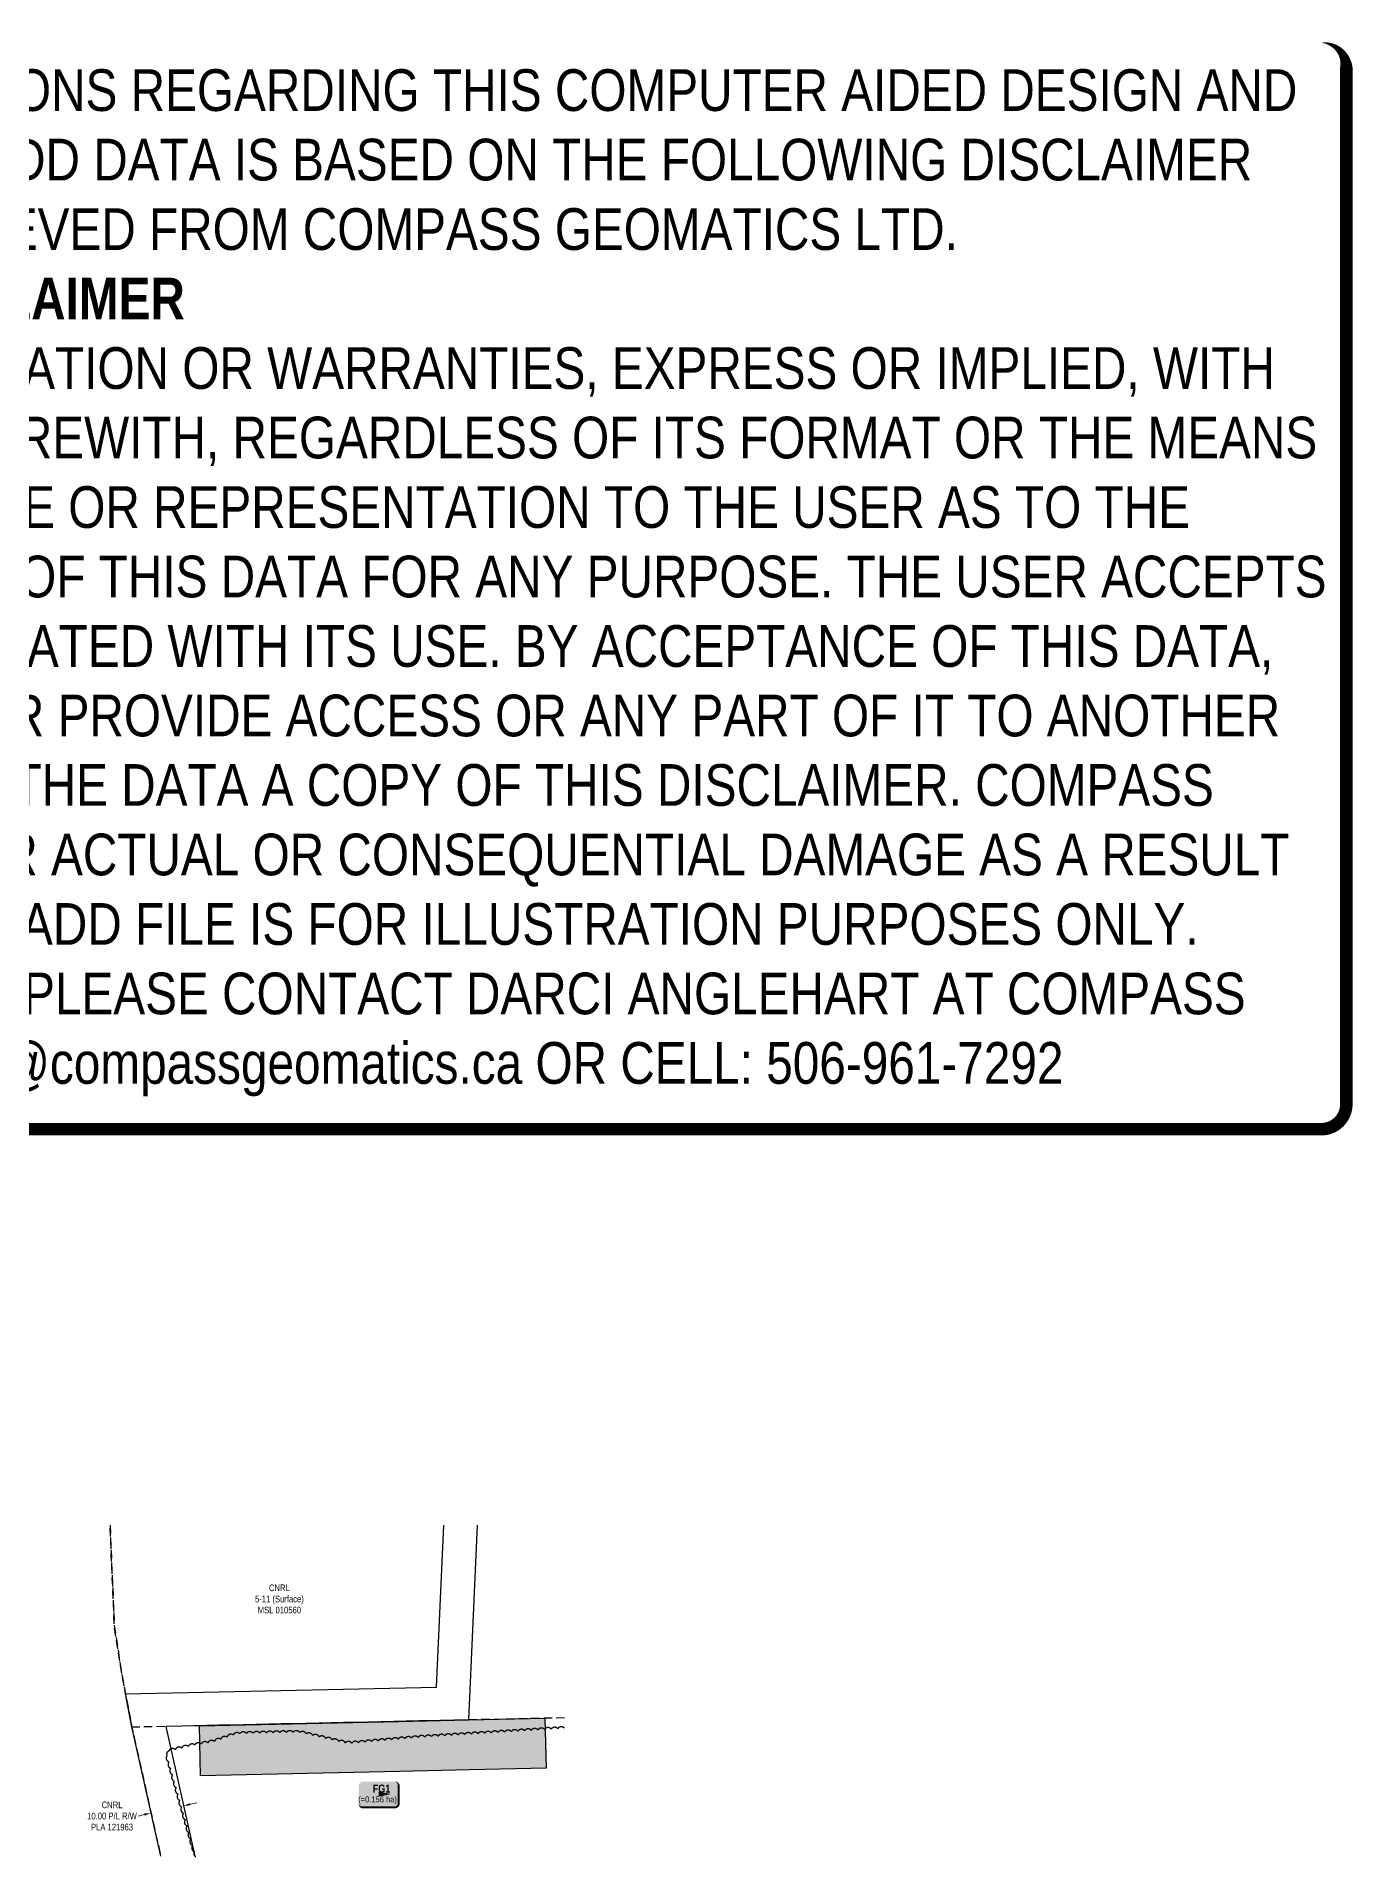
# Model space of a CAD drawing. Extents: x 382831 to 386779, y 6081170 to 6083974.
# Drawn here: x 384805 to 386779, y 6081245 to 6083974 of the extents above; entities that cross this region are included whole.
import ezdxf

# ---------------------------------------------------------------- set-up
doc = ezdxf.new("R2010")
doc.units = 0
doc.header["$LTSCALE"] = 5
doc.linetypes.add('0', pattern=[1, 1, 0])
doc.linetypes.add('foc-ACCESSROAD', pattern=[3.75, 2.5, -1.25])
for name, color, linetype in [('C-RW', 13, 'Continuous'), ('C-WS', 13, 'foc-ACCESSROAD'), ('F-AR', 190, 'foc-ACCESSROAD'), ('P-TEMP-BLOCKS', 250, 'Continuous'), ('P-TEMP-BLUE', 146, 'Continuous'), ('T-BUSH', 110, '0')]:
    doc.layers.add(name, color=color, linetype=linetype)
doc.layers.add('C-RW-T', color=13, linetype='Continuous', lineweight=9)
doc.layers.add('C-WS-T', color=13, linetype='Continuous', lineweight=9)
doc.layers.add('DISCLAIMER', color=7, linetype='Continuous', plot=False)
doc.layers.add('P-TEMP-BLUE-H', color=7, linetype='Continuous', true_color=0x99e6ff)
doc.styles.add('80', font='ARIALN.TTF', dxfattribs={"height": 10})
doc.styles.add('80CG', font='ARIALN.TTF', dxfattribs={"height": 10})
doc.styles.add('80L', font='ARIALN.TTF', dxfattribs={"height": 10})
doc.styles.add('BOLD', font='ARIALNB.TTF')
doc.dimstyles.new('Compass 5 000', dxfattribs={"dimscale": 5, "dimtxt": 9, "dimasz": 2, "dimexe": 0.2, "dimexo": 0.0625, "dimgap": 0.5, "dimtad": 0, "dimtih": 1, "dimtoh": 1, "dimzin": 0, "dimdsep": 46, "dimtxsty": '80CG', "dimcen": 0.1, "dimse1": 1, "dimse2": 1, "dimclrd": 256, "dimclrt": 256, "dimaunit": 1, "dimadec": 4, "dimazin": 0, "dimtfac": 0.06, "dimtofl": 0, "dimtmove": 0, "dimatfit": 1, "dimfxl": 0.2, "dimtolj": 1, "dimtzin": 0, "dimlwd": -1, "dimarcsym": 0})

# ---------------------------------------------------------------- blocks, each defined once
blk = doc.blocks.new('*D480')
at = {"layer": 'C-RW-T', "transparency": 16777216}
for p, q in [((385035.9376904708, 6081323.484893583), (385045.6941526013, 6081325.678394596)), ((384967.5903377174, 6081308.11866907), (384957.8338755867, 6081305.925168057))]:
    blk.add_line(p, q, dxfattribs=at)
for points in [[(385035.5721069684, 6081325.110970605), (385036.3032739731, 6081321.85881656), (385026.1812283404, 6081321.291392568)], [(384967.224754215, 6081309.744746093), (384967.9559212197, 6081306.492592048), (384977.3467998479, 6081310.312170084)]]:
    blk.add_solid(points, dxfattribs=at)
at = {"layer": 'C-RW-T', "transparency": 16777216, "insert": (384918.7479274287, 6081305.925168058), "char_height": 10, "attachment_point": 5, "style": '80CG'}
blk.add_mtext('\\A1;CNRL^J10.00 P/L R/W\\PPLA 121963', dxfattribs=at)
blk = doc.blocks.new('*U483')
at = {"true_color": 0x99e6ff}
h = blk.add_hatch(color=141, dxfattribs=at)
edge = h.paths.add_edge_path()
edge.add_line((-23.99999999999998, -20), (23.99999999999998, -20))
edge.add_arc((23.99999999999998, -14), 6, 270, 360)
edge.add_line((29.99999999999998, -14), (29.99999999999998, 12.5))
edge.add_arc((23.99999999999998, 12.5), 6, 0, 90)
edge.add_line((23.99999999999998, 18.5), (-23.99999999999998, 18.5))
edge.add_arc((-23.99999999999998, 12.5), 6, 90, 180)
edge.add_line((-29.99999999999998, 12.5), (-29.99999999999998, -14))
edge.add_arc((-23.99999999999998, -14), 6, 180, 270)
at = {"color": 250, "flags": 128}
blk.add_lwpolyline([(-23.99999999999998, -20, 3, 3, 0), (23.99999999999998, -20, 3, 3, 0.414213562373095), (29.99999999999998, -14, 3, 3, 0), (29.99999999999998, 12.5, 3, 0, 0.414213562373095), (23.99999999999998, 18.5, 0, 0, 0), (-23.99999999999998, 18.5, 0, 0, 0.414213562373095), (-29.99999999999998, 12.5, 0, 0, 0), (-29.99999999999998, -14, 0, 3, 0.414213562373095)], format="xyseb", close=True, dxfattribs=at)
at = {"flags": 128}
blk.add_lwpolyline([(18.85537801177213, 1.170810058762448e-10, 0, 7.5, 0), (-3.398394867633905e-15, 0, 0, 0, 0)], format="xyseb", dxfattribs=at)
at = {"color": 250}
for tag, p, height, style in [('TEMP_AREA_W1_001', (-9.212824010914055, 2.244292974654144), 12, 'BOLD'), ('ENTER_TEXT_001', (-30.65893587994544, -12.47010782646594), 9, '80')]:
    blk.add_attdef(tag, p, '', height=height, dxfattribs=dict(at, style=style))
blk = doc.blocks.new('Disclaimer_Legal')
at = {"layer": 'DISCLAIMER', "color": 254, "flags": 128}
blk.add_lwpolyline([(-3612.859355113964, -1104.601793492536, 37.5, 37.5, 0), (4096.10254652852, -1104.601793492536, 37.5, 37.5, 0.414213562373095), (4171.10254652852, -1029.601793492536, 37.5, 37.5, 0), (4171.10254652852, 2078.694150954953, 37.5, 0, 0.414213562373095), (4096.10254652852, 2153.694150954953, 0, 0, 0), (-3612.859355113964, 2153.694150954953, 0, 0, 0.414213562373095), (-3687.859355113964, 2078.694150954953, 0, 0, 0), (-3687.859355113964, -1029.601793492536, 0, 37.5, 0.414213562373095)], format="xyseb", close=True, dxfattribs=at)
at = {"layer": 'DISCLAIMER', "color": 254, "insert": (241.6215957072782, 533.9211787312088), "char_height": 125, "width": 7717.567617301413, "attachment_point": 5, "style": '80'}
blk.add_mtext('NOTICE TO THE CORPORATION, PERSON &/OR PERSONS REGARDING THIS COMPUTER AIDED DESIGN AND DRAFTING (CADD) FILES. ACCEPTANCE OF THE CADD DATA IS BASED ON THE FOLLOWING DISCLAIMER WHICH COVERS ALL CADD DATA RECIEVED FROM COMPASS GEOMATICS LTD.\\P{\\fArial Narrow|b1|i0|c0|p34;DISCLAIMER}\\PCOMPASS GEOMATICS LTD. MAKES NO REPRESENTATION OR WARRANTIES, EXPRESS OR IMPLIED, WITH RESPECT TO THE REUSE OF THE DATA PROVIDED HEREWITH, REGARDLESS OF ITS FORMAT OR THE MEANS OF ITS TRANSMISSION. THERE IS NO GUARANTEE OR REPRESENTATION TO THE USER AS TO THE ACCURACY, CURRENCY, SUITABILITY OR RELIABILITY OF THIS DATA FOR ANY PURPOSE. THE USER ACCEPTS THE DATA "AS IS", AND ASSUMES ALL RISKS ASSOCIATED WITH ITS USE. BY ACCEPTANCE OF THIS DATA, THE USER AGREES NOT TO TRANSMIT THIS DATA OR PROVIDE ACCESS OR ANY PART OF IT TO ANOTHER PARTY UNLESS THE USER SHALL INCLUDE WITH THE DATA A COPY OF THIS DISCLAIMER. COMPASS GEOMATICS LTD. ASSUMES NO RESPONSIBILITY FOR ACTUAL OR CONSEQUENTIAL DAMAGE AS A RESULT OF ANY USER\'S RELIANCE ON THIS DATA. THIS CADD FILE IS FOR ILLUSTRATION PURPOSES ONLY.\\PIF YOU REQUIRE MORE ACCURATE INFORMATION, PLEASE CONTACT DARCI ANGLEHART AT COMPASS GEOMATICS LTD. VIA EMAIL: darci.anglehart@compassgeomatics.ca OR CELL: 506-961-7292', dxfattribs=at)

msp = doc.modelspace()

# ---------------------------------------------------------------- hatches: boundary and pattern name
at = {"layer": 'P-TEMP-BLUE-H'}
h = msp.add_hatch(color=256, dxfattribs=at)
h.dxf.hatch_style = 1
h.paths.add_polyline_path([(385568.1278135427, 6081452.494593453), (385569.7347257544, 6081377.537540782), (385454.7561280215, 6081375.072655808), (385350.5238084875, 6081372.800963637), (385051.3473601933, 6081366.338224715), (385049.7281617183, 6081441.295012984), (385348.890172382, 6081447.757438639), (385453.1492158098, 6081450.02970848)])

# ---------------------------------------------------------------- linework, layer by layer
at = {"layer": 'C-RW', "flags": 128}
for points in [[(384991.7475474268, 6081245.908332403), (384949.4683485377, 6081434.984425496), (384948.5670017125, 6081439.125911308), (384939.1142108632, 6081488.899598425), (385405.3874659863, 6081499.224280424), (385416.5777446094, 6081742.157093826)], [(385466.6013853751, 6081742.157093826), (385453.1492158099, 6081450.029708482), (385348.8908183754, 6081447.782444276), (384999.4455638098, 6081440.208820426), (385043.1292589547, 6081245.908332403)]]:
    msp.add_lwpolyline(points, dxfattribs=at)
at = {"layer": 'C-WS', "flags": 128}
msp.add_lwpolyline([(385597.5619167429, 6081453.130587819), (385348.8901723817, 6081447.757438638), (384999.4455638098, 6081440.208820426), (384948.5458605857, 6081439.111944903), (384939.1057562045, 6081488.896313839), (384934.3883777618, 6081513.768413661), (384922.3692959045, 6081588.323571388), (384915.7241277419, 6081742.157093826)], dxfattribs=at)
at = {"layer": 'F-AR', "flags": 128}
msp.add_lwpolyline([(384915.7234690518, 6081742.157093826), (384922.3649975535, 6081588.391743358), (384934.3883777618, 6081513.768413661), (384939.1267938621, 6081488.906279356), (384948.5945656412, 6081439.142714392), (384949.4704579678, 6081434.987874162), (384991.7398319599, 6081245.908332403)], dxfattribs=at)
at = {"layer": 'P-TEMP-BLUE'}
msp.add_lwpolyline([(385568.1278135427, 6081452.494593453), (385569.7347257544, 6081377.537540782), (385454.7561280215, 6081375.072655808), (385350.5238084875, 6081372.800963637), (385051.3473601933, 6081366.338224715), (385049.7281617183, 6081441.295012984), (385348.890172382, 6081447.757438639), (385453.1492158098, 6081450.02970848)], close=True, dxfattribs=at)
at = {"layer": 'T-BUSH', "flags": 128}
msp.add_lwpolyline([(385597.3739471871, 6081437.466809823, 0.52056705), (385587.3970324419, 6081436.840244637, 0.52056705), (385577.4201176968, 6081436.213679451, 0.52056705), (385567.4432029516, 6081435.587114265, 0.52056705), (385557.4662882064, 6081434.960549079, 0.52056705), (385547.4893734612, 6081434.333983893, 0.52056705), (385537.5124587161, 6081433.707418707, 0.52056705), (385527.5355439708, 6081433.080853521, 0.52056705), (385517.5586292256, 6081432.454288335, 0.52056705), (385507.5817144805, 6081431.827723149, 0.52056705), (385497.6047997354, 6081431.201157963, 0.52056705), (385487.6278849901, 6081430.574592777, 0.52056705), (385477.650970245, 6081429.94802759, 0.52056705), (385467.6740554998, 6081429.321462405, 0.52056705), (385457.6971407546, 6081428.694897219, 0.52056705), (385447.7202260094, 6081428.068332032, 0.52056705), (385437.7433112643, 6081427.441766847, 0.52056705), (385427.7663965191, 6081426.815201661, 0.52056705), (385417.7894817739, 6081426.188636474, 0.52056705), (385407.8125670287, 6081425.562071288, 0.52056705), (385397.8356522835, 6081424.935506103, 0.52056705), (385387.8587375383, 6081424.308940916, 0.52056705), (385377.8818227932, 6081423.68237573, 0.52056705), (385367.921039207, 6081422.841662966, 0.52056705), (385357.9628453703, 6081421.966570241, 0.52056705), (385348.0046515336, 6081421.091477518, 0.52056705), (385338.0464576969, 6081420.216384794, 0.52056705), (385328.0882638601, 6081419.34129207, 0.52056705), (385318.1300700234, 6081418.466199346, 0.52056705), (385308.1718761867, 6081417.591106622, 0.52056705), (385298.21368235, 6081416.716013899, 0.52056705), (385288.2554885132, 6081415.840921176, 0.52056705), (385278.2972946765, 6081414.965828451, 0.52056705), (385268.4355907085, 6081415.476254765, 0.52056705), (385258.6948219628, 6081417.72321627, 0.52056705), (385248.9540532171, 6081419.970177776, 0.52056705), (385239.2132844714, 6081422.217139281, 0.52056705), (385229.4725157257, 6081424.464100786, 0.52056705), (385219.73174698, 6081426.711062293, 0.52056705), (385209.9909782343, 6081428.958023798, 0.52056705), (385200.2502094886, 6081431.204985304, 0.52056705), (385190.303771827, 6081431.419766246, 0.52056705), (385180.3103218793, 6081431.170026562, 0.52056705), (385170.3168719318, 6081430.920286878, 0.52056705), (385160.3234219842, 6081430.670547194, 0.52056705), (385150.3299720365, 6081430.420807512, 0.52056705), (385140.3365220889, 6081430.171067827, 0.52056705), (385130.3430721413, 6081429.921328143, 0.52056705), (385120.3496221937, 6081429.671588459, 0.52056705), (385110.3561722461, 6081429.421848776, 0.52056705), (385100.6675367431, 6081427.477572232, 0.52056705), (385091.2135034765, 6081424.22908539, 0.52056705), (385081.75947021, 6081420.980598548, 0.52056705), (385072.3054369434, 6081417.732111705, 0.52056705), (385062.5720721607, 6081415.601889554, 0.52056705), (385052.7009540186, 6081414.023143726, 0.52056705), (385042.8298358765, 6081412.444397898, 0.52056705), (385033.0808627226, 6081410.257370441, 0.52056705), (385023.3654764192, 6081407.903080582, 0.52056705), (385013.6500901157, 6081405.548790723, 0.52056705), (385003.9347038123, 6081403.194500864, 0.52056705), (385001.3374207076, 6081396.687017182, 0.52056705), (385004.0683264773, 6081387.070699517, 0.52056705), (385006.7992322469, 6081377.454381851, 0.52056705), (385009.5301380165, 6081367.838064186, 0.52056705), (385012.2610437861, 6081358.22174652, 0.52056705), (385014.9919495558, 6081348.605428855, 0.52056705), (385017.7228553254, 6081338.98911119, 0.52056705), (385020.453761095, 6081329.372793525, 0.52056705), (385023.1846668646, 6081319.756475859, 0.52056705), (385025.9155726343, 6081310.140158194, 0.52056705), (385028.6464784039, 6081300.523840528, 0.52056705), (385031.3773841735, 6081290.907522863, 0.52056705), (385034.1082899431, 6081281.291205198, 0.52056705), (385036.8391957128, 6081271.674887532, 0.52056705), (385039.5701014823, 6081262.058569867, 0.52056705), (385042.301007252, 6081252.442252201, 0.52056705), (385044.389215428, 6081245.089060672, 0.52056705)], format="xyb", dxfattribs=at)

# ---------------------------------------------------------------- block references
at = {"xscale": 0.5, "yscale": 0.5, "zscale": 0.5}
msp.add_blockref('Disclaimer_Legal', (384684.4909563002, 6082888.030302955), dxfattribs=at)
at = {"layer": 'P-TEMP-BLOCKS', "xscale": 0.999657, "yscale": 0.999657, "zscale": 0.999657}
msp.add_blockref('*U483', (385318.7395825854, 6081338.840624835), dxfattribs=at).add_auto_attribs({'TEMP_AREA_W1_001': 'FG1', 'ENTER_TEXT_001': '(=0.156 ha)'})

# ---------------------------------------------------------------- texts
at = {"layer": 'C-WS-T', "insert": (385169.7772499128, 6081653.093778564), "char_height": 9.999999999999966, "attachment_point": 2, "style": '80L'}
msp.add_mtext_dynamic_manual_height_columns('CNRL\\P5-11 (Surface)\\PMSL 010560', width=80.78254253138168, gutter_width=49.98302899999989, heights=[0], dxfattribs=at)

# ---------------------------------------------------------------- dimensions: what is measured, and where the dimension line sits
at = {"layer": 'C-RW-T'}
dim = msp.add_linear_dim(base=(385026.1812283404, 6081321.291392568), p1=(384977.2435661301, 6081310.771342818), p2=(385026.0779946228, 6081321.750565303), angle=12.670864198849928, text='CNRL^J10.00 P/L R/W\\PPLA 121963', dimstyle='Compass 5 000', dxfattribs=at)
dim.commit()
dim.dimension.update_dxf_attribs({"geometry": '*D480', "text_midpoint": (384918.7479274287, 6081305.925168058), "dimtype": 161})

doc.saveas('drawing.dxf')
